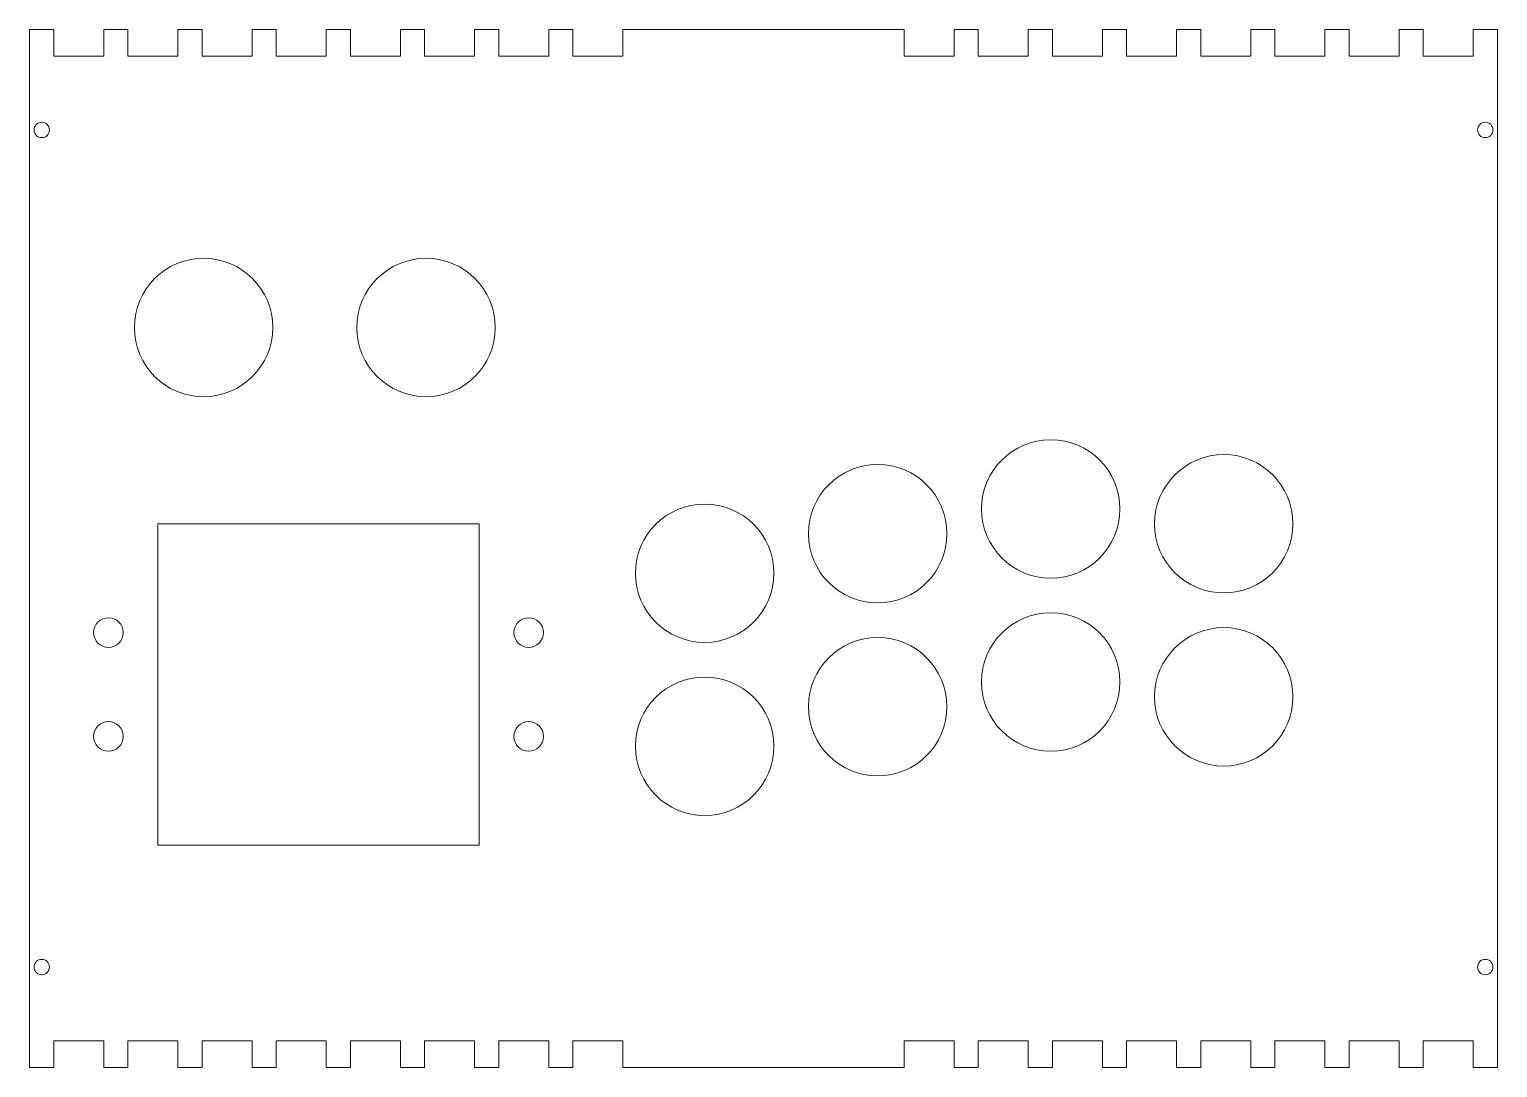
# Model space of a CAD drawing. Header units: millimetres. Extents: x -148 to 148, y -105 to 105.
import ezdxf

# ---------------------------------------------------------------- set-up
doc = ezdxf.new("R2010")
doc.units = ezdxf.units.MM

msp = doc.modelspace()

# ---------------------------------------------------------------- linework, layer by layer
at = {"color": 7, "linetype": 'Continuous', "lineweight": 15}
for p, q in [((-143.55, 105), (-148.5, 105)), ((-148.5, 105), (-148.5, -105)), ((-143.55, 99.6), (-143.55, 105)), ((-128.55, 105), (-133.45, 105)), ((-133.45, 105), (-133.45, 99.6)), ((-128.55, 99.6), (-128.55, 105)), ((-113.55, 105), (-118.45, 105)), ((-118.45, 105), (-118.45, 99.6)), ((-113.55, 99.6), (-113.55, 105)), ((-98.55, 105), (-103.45, 105)), ((-103.45, 105), (-103.45, 99.6)), ((-98.55, 99.6), (-98.55, 105)), ((-83.55, 105), (-88.45, 105)), ((-88.45, 105), (-88.45, 99.6)), ((-83.55, 99.6), (-83.55, 105)), ((-68.55, 105), (-73.45, 105)), ((-73.45, 105), (-73.45, 99.6)), ((-68.55, 99.6), (-68.55, 105)), ((-53.55, 105), (-58.45, 105)), ((-58.45, 105), (-58.45, 99.6)), ((-53.55, 99.6), (-53.55, 105)), ((-38.55, 105), (-43.45, 105)), ((-43.45, 105), (-43.45, 99.6)), ((-38.55, 99.6), (-38.55, 105)), ((28.45, 105), (-28.45, 105)), ((-28.45, 105), (-28.45, 99.6)), ((28.45, 105), (28.45, 99.6)), ((43.45, 105), (38.55, 105)), ((38.55, 99.6), (38.55, 105)), ((43.45, 105), (43.45, 99.6)), ((58.45, 105), (53.55, 105)), ((53.55, 99.6), (53.55, 105)), ((58.45, 105), (58.45, 99.6)), ((73.45, 105), (68.55, 105)), ((68.55, 99.6), (68.55, 105)), ((73.45, 105), (73.45, 99.6)), ((88.45, 105), (83.55, 105)), ((83.55, 99.6), (83.55, 105)), ((88.45, 105), (88.45, 99.6)), ((103.45, 105), (98.55, 105)), ((98.55, 99.6), (98.55, 105)), ((103.45, 105), (103.45, 99.6)), ((118.45, 105), (113.55, 105)), ((113.55, 99.6), (113.55, 105)), ((118.45, 105), (118.45, 99.6)), ((133.45, 105), (128.55, 105)), ((128.55, 99.6), (128.55, 105)), ((133.45, 105), (133.45, 99.6)), ((148.5, 105), (143.55, 105)), ((143.55, 99.6), (143.55, 105)), ((148.5, -105), (148.5, 105)), ((-133.45, 99.6), (-143.55, 99.6)), ((-118.45, 99.6), (-128.55, 99.6)), ((-103.45, 99.6), (-113.55, 99.6)), ((-88.45, 99.6), (-98.55, 99.6)), ((-73.45, 99.6), (-83.55, 99.6)), ((-58.45, 99.6), (-68.55, 99.6)), ((-43.45, 99.6), (-53.55, 99.6)), ((-28.45, 99.6), (-38.55, 99.6)), ((28.45, 99.6), (38.55, 99.6)), ((43.45, 99.6), (53.55, 99.6)), ((58.45, 99.6), (68.55, 99.6)), ((73.45, 99.6), (83.55, 99.6)), ((88.45, 99.6), (98.55, 99.6)), ((103.45, 99.6), (113.55, 99.6)), ((118.45, 99.6), (128.55, 99.6)), ((133.45, 99.6), (143.55, 99.6)), ((-122.5, -60), (-122.5, 5)), ((-122.5, 5), (-57.5, 5)), ((-57.5, -60), (-57.5, 5)), ((-122.5, -60), (-57.5, -60)), ((-143.55, -99.6), (-143.55, -105)), ((-133.45, -99.6), (-143.55, -99.6)), ((-133.45, -105), (-133.45, -99.6)), ((-128.55, -99.6), (-128.55, -105)), ((-118.45, -99.6), (-128.55, -99.6)), ((-118.45, -105), (-118.45, -99.6)), ((-113.55, -99.6), (-113.55, -105)), ((-103.45, -99.6), (-113.55, -99.6)), ((-103.45, -105), (-103.45, -99.6)), ((-98.55, -99.6), (-98.55, -105)), ((-88.45, -99.6), (-98.55, -99.6)), ((-88.45, -105), (-88.45, -99.6)), ((-83.55, -99.6), (-83.55, -105)), ((-73.45, -99.6), (-83.55, -99.6)), ((-73.45, -105), (-73.45, -99.6)), ((-68.55, -99.6), (-68.55, -105)), ((-58.45, -99.6), (-68.55, -99.6)), ((-58.45, -105), (-58.45, -99.6)), ((-53.55, -99.6), (-53.55, -105)), ((-43.45, -99.6), (-53.55, -99.6)), ((-43.45, -105), (-43.45, -99.6)), ((-38.55, -99.6), (-38.55, -105)), ((-28.45, -99.6), (-38.55, -99.6)), ((-28.45, -105), (-28.45, -99.6)), ((28.45, -105), (28.45, -99.6)), ((28.45, -99.6), (38.55, -99.6)), ((38.55, -99.6), (38.55, -105)), ((43.45, -105), (43.45, -99.6)), ((43.45, -99.6), (53.55, -99.6)), ((53.55, -99.6), (53.55, -105)), ((58.45, -105), (58.45, -99.6)), ((58.45, -99.6), (68.55, -99.6)), ((68.55, -99.6), (68.55, -105)), ((73.45, -105), (73.45, -99.6)), ((73.45, -99.6), (83.55, -99.6)), ((83.55, -99.6), (83.55, -105)), ((88.45, -105), (88.45, -99.6)), ((88.45, -99.6), (98.55, -99.6)), ((98.55, -99.6), (98.55, -105)), ((103.45, -105), (103.45, -99.6)), ((103.45, -99.6), (113.55, -99.6)), ((113.55, -99.6), (113.55, -105)), ((118.45, -105), (118.45, -99.6)), ((118.45, -99.6), (128.55, -99.6)), ((128.55, -99.6), (128.55, -105)), ((133.45, -105), (133.45, -99.6)), ((133.45, -99.6), (143.55, -99.6)), ((143.55, -99.6), (143.55, -105)), ((-148.5, -105), (-143.55, -105)), ((-133.45, -105), (-128.55, -105)), ((-118.45, -105), (-113.55, -105)), ((-103.45, -105), (-98.55, -105)), ((-88.45, -105), (-83.55, -105)), ((-73.45, -105), (-68.55, -105)), ((-58.45, -105), (-53.55, -105)), ((-43.45, -105), (-38.55, -105)), ((-28.45, -105), (28.45, -105)), ((38.55, -105), (43.45, -105)), ((53.55, -105), (58.45, -105)), ((68.55, -105), (73.45, -105)), ((83.55, -105), (88.45, -105)), ((98.55, -105), (103.45, -105)), ((113.55, -105), (118.45, -105)), ((128.55, -105), (133.45, -105)), ((143.55, -105), (148.5, -105))]:
    msp.add_line(p, q, dxfattribs=at)
for centre, radius in [((-146, 84.65), 1.55), ((146, 84.65), 1.55), ((-113.26, 44.7), 14), ((-68.26, 44.7), 14), ((58.1, 8), 14), ((93.1, 5), 14), ((23.1, 3), 14), ((-11.9, -5), 14), ((-132.5, -17), 3), ((-47.5, -17), 3), ((58.1, -27), 14), ((93.1, -30), 14), ((23.1, -32), 14), ((-11.9, -40), 14), ((-132.5, -38), 3), ((-47.5, -38), 3), ((-146, -84.65), 1.55), ((146, -84.65), 1.55)]:
    msp.add_circle(centre, radius, dxfattribs=at)

doc.saveas('drawing.dxf')
